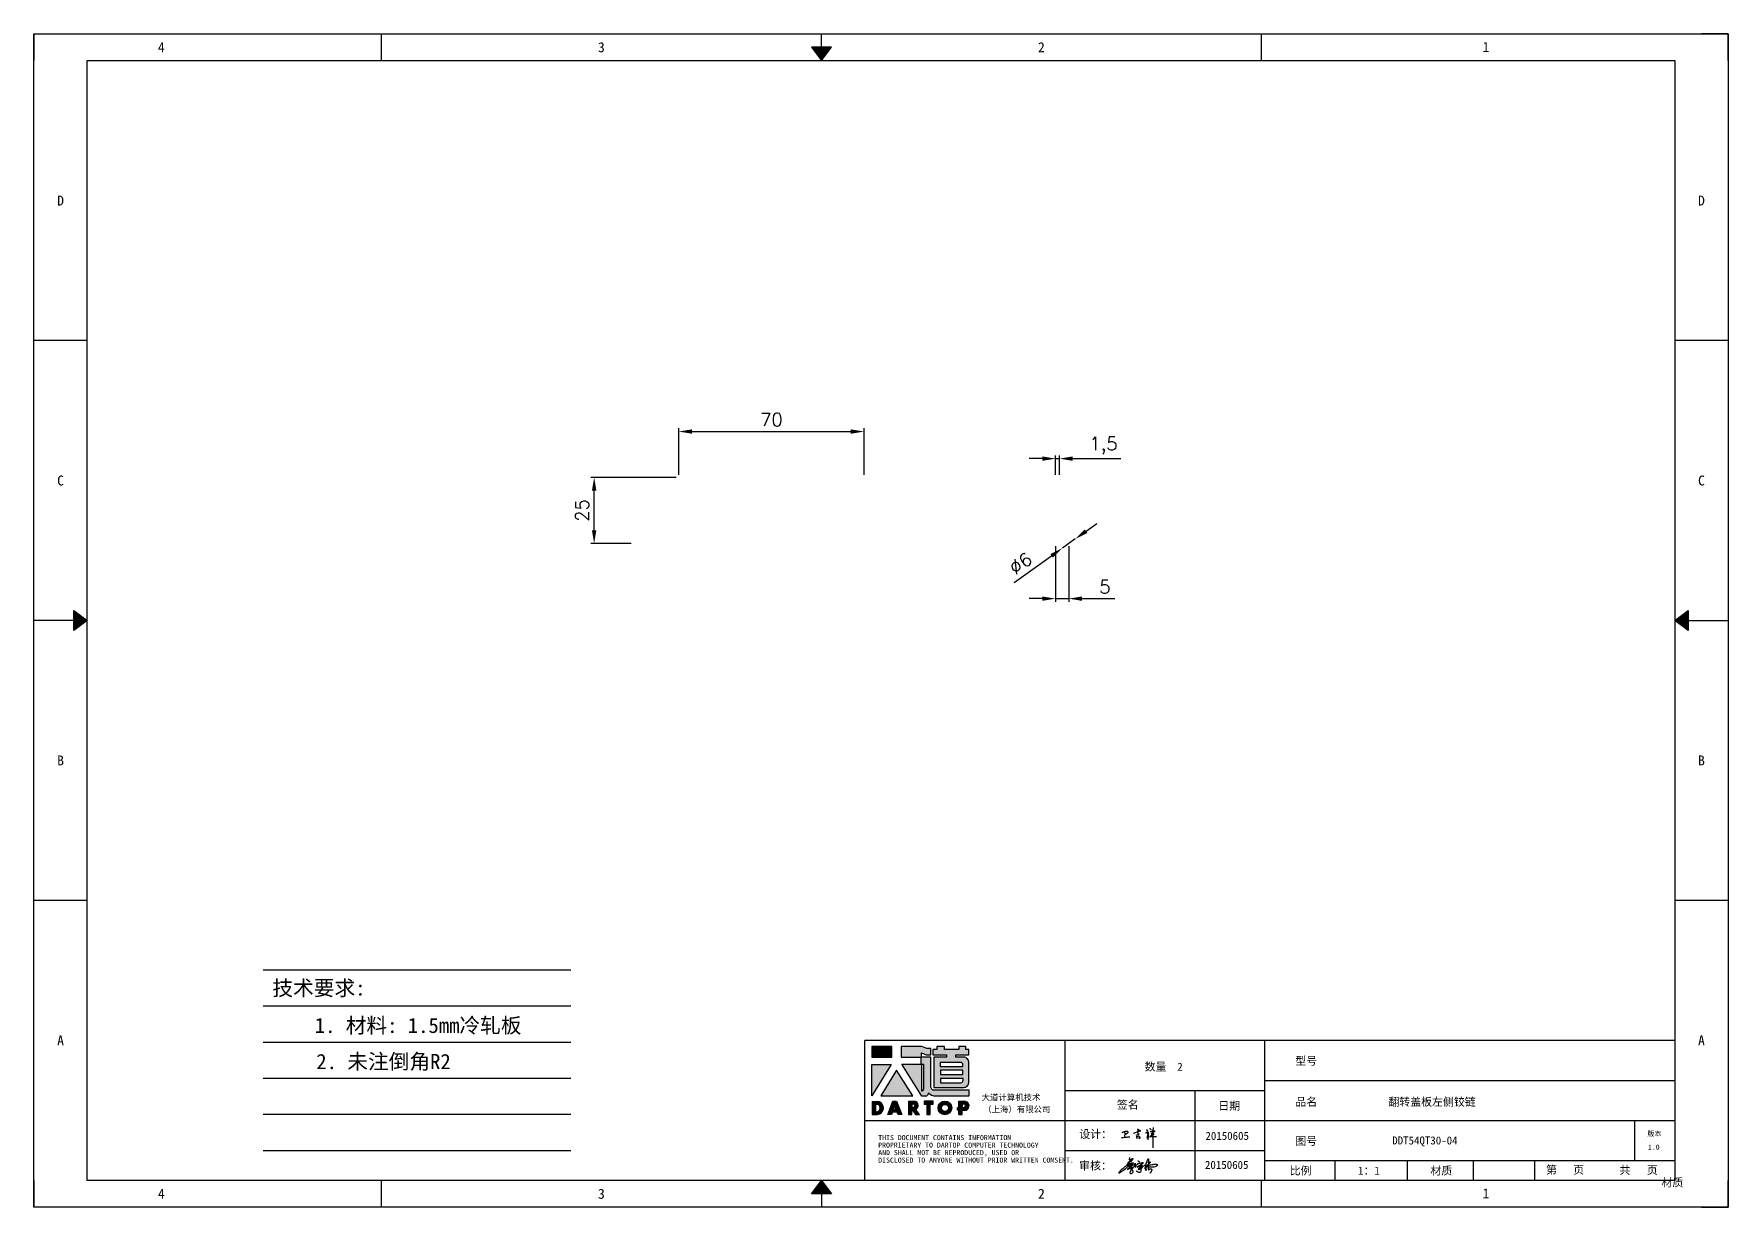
# Model space of a CAD drawing. Header units: millimetres. Extents: x 25928 to 50356, y -44172 to 20163.
# Drawn here: x 36509 to 37149, y -20400 to -19957 of the extents above; entities that cross this region are included whole.
import ezdxf
from ezdxf.enums import TextEntityAlignment as Align

# ---------------------------------------------------------------- set-up
doc = ezdxf.new("R2010")
doc.units = ezdxf.units.MM
doc.linetypes.add('DOT', pattern=[0.25, 0, -0.25])
doc.layers.add('4', color=7, linetype='Continuous')
doc.layers.add('print', color=30, linetype='Continuous')
doc.layers.add('dim', color=2, linetype='Continuous', lineweight=9)
doc.styles.add('Dartop', font='')
doc.styles.add('HZ', font='')
doc.styles.add('hzHT', font='simhei.ttf')
doc.styles.get("Standard").update_dxf_attribs({"font": 'txt', "bigfont": 'gbcbig.shx'})
doc.styles.get('Dartop').set_extended_font_data('FangSong_GB2312')
doc.styles.get('HZ').set_extended_font_data('SimSun')
doc.dimstyles.new('small', dxfattribs={"dimtxt": 5, "dimasz": 5, "dimexe": 1.25, "dimexo": 1, "dimgap": 2, "dimtad": 1, "dimtxsty": 'Standard', "dimcen": 2.5, "dimadec": 0, "dimazin": 0, "dimtfac": 1, "dimtmove": 0, "dimatfit": 3, "dimfxl": 0, "dimarcsym": 0})

# ---------------------------------------------------------------- blocks, each defined once
blk = doc.blocks.new('*D966')
at = {"layer": 'Defpoints', "color": 0}
for p in [(36902.24, -20147.37, 331.73), (36897.37, -20150.86, 331.73)]:
    blk.add_point(p, dxfattribs=at)
at = {"layer": 'dim', "color": 0, "lineweight": -2}
for p, q in [((36906.31, -20144.45), (36910.37, -20141.54)), ((36902.24, -20147.37), (36897.37, -20150.86)), ((36879.21, -20163.87), (36893.3, -20153.77))]:
    blk.add_line(p, q, dxfattribs=at)
at = {"layer": 'dim', "color": 0}
for points in [[(36905.82, -20143.78), (36906.79, -20145.13), (36902.24, -20147.37)], [(36892.82, -20153.1), (36893.79, -20154.45), (36897.37, -20150.86)]]:
    blk.add_solid(points, dxfattribs=at)
at = {"layer": 'dim', "color": 0, "insert": (36881.6, -20156.62), "char_height": 5, "attachment_point": 5, "rotation": 35.62303}
blk.add_mtext('∅6', dxfattribs=at)
blk = doc.blocks.new('*D967')
at = {"layer": 'Defpoints', "color": 0}
for p in [(36720.53, -20124.11), (36752.47, -20124.11, -10.8), (36735.47, -20149.11, -7.3)]:
    blk.add_point(p, dxfattribs=at)
at = {"layer": 'dim', "color": 0, "lineweight": -2}
for p, q in [((36751.47, -20124.11), (36719.28, -20124.11)), ((36720.53, -20144.11), (36720.53, -20129.11)), ((36734.47, -20149.11), (36719.28, -20149.11))]:
    blk.add_line(p, q, dxfattribs=at)
at = {"layer": 'dim', "color": 0}
for points in [[(36719.7, -20129.11), (36721.36, -20129.11), (36720.53, -20124.11)], [(36719.7, -20144.11), (36721.36, -20144.11), (36720.53, -20149.11)]]:
    blk.add_solid(points, dxfattribs=at)
at = {"layer": 'dim', "color": 0, "insert": (36716.03, -20136.61), "char_height": 5, "attachment_point": 5, "rotation": 90}
blk.add_mtext('25', dxfattribs=at)
blk = doc.blocks.new('*D968')
at = {"layer": 'Defpoints', "color": 0}
for p in [(36896.3, -20117.05), (36894.8, -20124.11, 248.73), (36896.3, -20124.11, 248.73)]:
    blk.add_point(p, dxfattribs=at)
at = {"layer": 'dim', "color": 0, "lineweight": -2}
for p, q in [((36889.8, -20117.05), (36884.8, -20117.05)), ((36894.8, -20123.11), (36894.8, -20115.8)), ((36894.8, -20117.05), (36896.3, -20117.05)), ((36896.3, -20123.11), (36896.3, -20115.8)), ((36901.3, -20117.05), (36919.47, -20117.05))]:
    blk.add_line(p, q, dxfattribs=at)
at = {"layer": 'dim', "color": 0}
for points in [[(36889.8, -20116.21), (36889.8, -20117.88), (36894.8, -20117.05)], [(36901.3, -20116.21), (36901.3, -20117.88), (36896.3, -20117.05)]]:
    blk.add_solid(points, dxfattribs=at)
at = {"layer": 'dim', "color": 0, "insert": (36912.89, -20112.13), "char_height": 5, "attachment_point": 5}
blk.add_mtext('1,5', dxfattribs=at)
blk = doc.blocks.new('*U862')
at = {"color": 254, "linetype": 'Continuous', "extrusion": (0, 0, -1)}
for points in [[(-17, 0.333), (-16.812, 0.25), (-17, 0.5)], [(-17, 0.333), (-17.188, 0.25), (-16.812, 0.25)], [(-17, 0.333), (-17, 0.5), (-17.188, 0.25)]]:
    blk.add_solid(points, dxfattribs=at)
blk = doc.blocks.new('*U861')
at = {"color": 254, "linetype": 'Continuous', "extrusion": (0, 0, -1)}
for points in [[(-33.167, 11), (-33, 11), (-33.25, 11.188)], [(-33.167, 11), (-33.25, 11.188), (-33.25, 10.812)], [(-33.167, 11), (-33.25, 10.812), (-33, 11)]]:
    blk.add_solid(points, dxfattribs=at)
blk = doc.blocks.new('*U863')
at = {"color": 254, "linetype": 'Continuous'}
for points in [[(17, 21.667), (17.188, 21.75), (16.812, 21.75)], [(17, 21.667), (16.812, 21.75), (17, 21.5)], [(17, 21.667), (17, 21.5), (17.188, 21.75)]]:
    blk.add_solid(points, dxfattribs=at)
blk = doc.blocks.new('*U860')
at = {"color": 254, "linetype": 'Continuous', "extrusion": (0, 0, -1)}
for points in [[(-0.833, 11), (-0.75, 10.812), (-0.75, 11.188)], [(-0.833, 11), (-0.75, 11.188), (-1, 11)], [(-0.833, 11), (-1, 11), (-0.75, 10.812)]]:
    blk.add_solid(points, dxfattribs=at)
blk = doc.blocks.new('dadao')
for p, q in [((48, 19.2), (44.9, 10.4)), ((44.9, 10.4), (51.2, 10.4)), ((51.2, 10.4), (48, 19.2))]:
    blk.add_line(p, q)
for points in [[(41.8, 121.6), (41.8, 143.7), (-0.4, 143.7), (-0.4, 121.6), (41.8, 121.6)], [(104.8, 122), (104.8, 130.3), (114.1, 126.3), (124.2, 126.3), (124.2, 139.6), (115.9, 139.6), (105.1, 143.9), (61.5, 143.9)], [(61.7, 144), (61.7, 121.3), (103.9, 121.3)], [(113.4, 38.7), (105.1, 38.7), (63, 106.5), (103.9, 106.5), (103.9, 120.9), (103.9, 121.3)], [(109.7, 53.6), (109.7, 106.2), (104.3, 106.2), (104.3, 50.4), (106.6, 50.4)], [(144.6, 94.4), (144.6, 84.8), (192, 84.8), (192, 94.1), (144.9, 94.1)], [(120.2, 45), (119.5, 45), (119.5, 44.6)], [(0, 28), (0, 0), (11.8, 0)], [(0.1, 28), (14, 28)], [(7.1, 21.8), (7.1, 6.1), (12, 6.1)], [(7.1, 21.8), (11.4, 21.8)], [(76.8, 28.2), (76.8, 0), (84.1, 0), (84.1, 11.1), (91.6, -0.1), (100.3, -0.1), (91.7, 11.1)], [(76.8, 28.2), (90.6, 28.2)], [(84, 22.7), (84, 15.3), (87.2, 15.3)], [(84, 22.7), (87.3, 22.7)], [(183.7, 0), (183.7, 9.6), (180.6, 9.6), (180.6, 14.9), (183.8, 14.9), (183.8, 28.1), (196.1, 28.1), (196.5, 28.1)], [(183.7, 0), (190.9, 0), (190.9, 9.6), (198.8, 9.6)], [(194.9, 22.3), (190.8, 22.3), (190.8, 15), (194.4, 15)]]:
    blk.add_lwpolyline(points)
blk.add_lwpolyline([(137.1, 144.2), (137.1, 137.9), (128.3, 137.9), (128.3, 126.5), (157.3, 126.5), (157.3, 121.5), (130.3, 121.5), (130.3, 57.5), (194.4, 57.5, 0.414214), (204.4, 67.5), (204.4, 111.3, 0.414214), (194.4, 121.3), (177.5, 121.3), (177.5, 126.3), (204.7, 126.3), (204.7, 137.7), (198.2, 137.7), (198.2, 143.9), (183.3, 143.9), (183.3, 138), (153, 138), (153, 144.2), (137.1, 144.2)], format="xyb", close=True)
for points in [[(104.8, 122), (123.4, 122), (123.4, 60, 0.414214), (131.4, 52), (204.8, 52), (204.8, 39.1), (131.7, 39.1)], [(144.3, 110.8), (144.3, 101.8), (192.3, 101.8), (192.3, 105.5, 0.414214), (187.3, 110.5), (144.3, 110.5)], [(144.6, 77), (144.6, 67.5), (187.6, 67.5, 0.414214), (192.6, 72.5), (192.6, 76.4), (144.6, 76.4)]]:
    blk.add_lwpolyline(points, format="xyb")
for points in [[(-0.3, 106.2), (40.4, 106.2), (-0.3, 39.7), (-0.3, 106.2)], [(51.7, 94.1), (18.4, 39.3), (86.2, 39.3)], [(43.8, 28.2), (51.8, 28.2), (62.6, -0.1), (55, -0.1), (53.2, 5), (42.9, 5), (41.1, 0), (33.6, 0)], [(110, 28.1), (110, 21.9), (116, 21.9), (116, -0.1), (123.2, -0.1), (123.2, 22), (129.2, 22), (129.2, 28.1), (110, 28.1)]]:
    blk.add_lwpolyline(points, close=True)
for radius in [14.5, 7.44]:
    blk.add_circle((154.2, 14.2), radius)
for centre, radius, start, end in [((99.2, 60.7), 12.6, 305.6399, 325.969), ((111.6, 46.7), 8.19, 282.9811, 347.6627), ((136, 61.7), 22.9, 226.7358, 259.3209), ((8.5, 13.9), 8.49, 294.2143, 69.7177), ((9.6, 14.2), 14.4, 278.6604, 72.3203), ((86.4, 19), 3.8, 282.527, 76.7196), ((88.6, 19.4), 8.95, 290.6073, 77.2124), ((193.7, 18.7), 3.8, 280.9891, 72.5513), ((195.7, 18.6), 9.51, 288.8959, 85.2442)]:
    blk.add_arc(centre, radius, start, end)
blk = doc.blocks.new('h')
for p, q in [((20768.1, -2360.9), (20773, -2359.1)), ((20769.5, -2366.9), (20769.8, -2370.6)), ((20769.8, -2370.6), (20770.9, -2378)), ((20770.9, -2378), (20771.5, -2370.6)), ((20772.4, -2369.3), (20774.9, -2367.8)), ((20773, -2359.1), (20784.1, -2355.2)), ((20773.3, -2331.8), (20775.3, -2338.7)), ((20789.1, -2340.9), (20773.5, -2331.9)), ((20775.3, -2338.7), (20775.6, -2351.2)), ((20775.6, -2351.2), (20775.5, -2357.3)), ((20782.2, -2369.2), (20780, -2377.1)), ((20780, -2377.1), (20788.3, -2371.3)), ((20780.1, -2366.4), (20780.8, -2366.4)), ((20781.9, -2367.4), (20782.2, -2369.2)), ((20845.7, -2343.5), (20848.4, -2353)), ((20848.9, -2370.3), (20847.9, -2424)), ((20848.4, -2353), (20848.9, -2370.3))]:
    blk.add_line(p, q)
for points in [[(20696.6, -2372.4, 0.002073), (20710.6, -2371.9, 0.016137), (20719.6, -2371.3, 0.008314), (20736.9, -2369.3)], [(20699.1, -2348.2, -0.029745), (20704.6, -2345.4, -0.046842), (20708.4, -2344.2, -0.00919), (20714.3, -2343, -0.018517), (20717.2, -2342.5, -0.037841), (20720.3, -2342.4, -0.039541), (20723.2, -2342.8, -0.149785), (20726, -2344.3, -0.204935), (20726.9, -2346.6, -0.074872), (20726.5, -2348.3, -0.061615), (20725.6, -2350.3, -0.034204), (20723.8, -2352.6, -0.045776), (20722.3, -2354.1, -0.054985), (20720.4, -2355.3, -0.036348), (20717.3, -2356.5, -0.067752), (20715.7, -2356.8, -0.043553), (20713.2, -2356.7)], [(20755, -2351.9, -0.024077), (20759.9, -2350.1, -0.013147), (20768.7, -2346.5, -0.00522), (20775.4, -2344.1, -0.018517), (20777.3, -2343.4, -0.008274), (20786.3, -2341, -0.039541), (20788.3, -2340.8, -0.079216), (20789.4, -2341, -0.204935)], [(20813.5, -2350.1, 0.007348), (20815.9, -2348.7, 0.008421), (20818, -2347.3, 0.009459), (20819.7, -2346.2, -0.016325), (20820.7, -2345.5, -0.173771), (20821.8, -2345.3, -0.085159), (20823.9, -2346, -0.125883), (20826, -2347.9, -0.160659), (20826.6, -2350.1, -0.010447), (20826.5, -2352.3, -0.008247), (20826.2, -2355.1, -0.002698), (20825.3, -2374, 0.001562), (20823.9, -2383.7, 0.016137)], [(20816.8, -2335, -0.053561), (20819.6, -2336.1, -0.075272), (20821.3, -2337.3, -0.005295), (20822.5, -2338.5, -0.009337), (20823.1, -2339.1, -0.026146), (20823.7, -2339.8, -0.016644), (20824.5, -2340.9)], [(20832.1, -2329.2, -0.053561), (20834.9, -2330.3, -0.075272), (20836.7, -2331.5, -0.005295), (20837.8, -2332.6, -0.009337), (20838.5, -2333.3, -0.026146), (20839, -2334, -0.016644), (20839.8, -2335.1)], [(20836, -2343.7, -0.02797), (20842.1, -2342.6, -0.048868), (20845.6, -2342.2, -0.00919), (20851.1, -2341.4, -0.018517), (20853.9, -2341.1, -0.037841), (20856.7, -2341.2, -0.039541), (20859.4, -2341.6, -0.018282), (20840.6, -2354.7, -0.000937)], [(20847.6, -2340.2, 0.021784), (20849.6, -2335.9, 0.028296), (20850.8, -2332.4, 0.008136), (20851.9, -2328.2, 0.028913), (20852.2, -2327, 0.08193), (20852.1, -2325.9, 0.075058), (20851.7, -2324.7, 0.275043)]]:
    blk.add_lwpolyline(points, format="xyb")
for points in [[(20711.3, -2343.5), (20711.3, -2343.5), (20711.5, -2355.8), (20710.7, -2368), (20710.6, -2371.9)], [(20821.5, -2350.6), (20822.4, -2359.2), (20822.2, -2364.9), (20821.7, -2369), (20821.3, -2376.3), (20823.6, -2368.5), (20827.2, -2366.3), (20829.5, -2366.3)], [(20840.6, -2354.7), (20850, -2354.7), (20855, -2354.3), (20845.9, -2361.1), (20840.5, -2364), (20833, -2367.5), (20863.2, -2367.4), (20865.9, -2367.3)]]:
    blk.add_lwpolyline(points)
for centre, radius, start, end in [((20773.7, -2371.2), 2.3, 121.9907, 163.60158), ((20787.5, -2406), 40.3, 100.61827, 108.24823), ((20780.8, -2367.6), 1.15, 9.4675, 90)]:
    blk.add_arc(centre, radius, start, end)
blk = doc.blocks.new('CAIYUQIANG')
for p, q in [((27648.2, -25062.5), (27649.9, -25061)), ((27649.9, -25061), (27651.9, -25059.4)), ((27651.9, -25059.4), (27654.7, -25057.2)), ((27654.7, -25057.2), (27656.5, -25055.9)), ((27656.5, -25055.9), (27658.3, -25054.6)), ((27659.8, -25060.4), (27656.6, -25063.3)), ((27658.3, -25054.6), (27659.6, -25053.7)), ((27659.6, -25053.7), (27662.2, -25052.1)), ((27660.6, -25059.8), (27659.8, -25060.4)), ((27663.6, -25056.9), (27660.6, -25059.8)), ((27662.2, -25052.1), (27664.9, -25050.5)), ((27662.9, -25048.8), (27669.7, -25045.8)), ((27663.2, -25048.6), (27662.9, -25048.8)), ((27663.6, -25048.1), (27663.2, -25048.6)), ((27665.3, -25046.6), (27663.6, -25048.1)), ((27666.3, -25053.5), (27663.6, -25056.9)), ((27664.9, -25050.5), (27668.5, -25048.7)), ((27667.5, -25060.4), (27664.9, -25062)), ((27667.4, -25044.9), (27665.3, -25046.6)), ((27675.7, -25037.4), (27665.9, -25043)), ((27665.9, -25043), (27677.3, -25038.1)), ((27668.2, -25051.4), (27666.3, -25053.5)), ((27670.6, -25042.2), (27667.4, -25044.9)), ((27670.3, -25058.4), (27667.5, -25060.4)), ((27667.7, -25061.6), (27670.5, -25060.2)), ((27670.9, -25048.6), (27668.2, -25051.4)), ((27668.5, -25048.7), (27673.6, -25046.3)), ((27668.6, -25056), (27674.9, -25053.6)), ((27672.1, -25054.2), (27668.6, -25056)), ((27670.4, -25028.6), (27669.5, -25034.5)), ((27669.5, -25034.5), (27670.5, -25036.5)), ((27669.7, -25045.8), (27671.3, -25045.2)), ((27672, -25057.1), (27670.3, -25058.4)), ((27670.5, -25036.5), (27674.7, -25033.4)), ((27670.5, -25060.2), (27673.3, -25059)), ((27677.3, -25038.1), (27670.6, -25042.2)), ((27671.5, -25047.3), (27670.9, -25048.6)), ((27671.2, -25051), (27679.4, -25049.8)), ((27674.1, -25050.1), (27671.2, -25051)), ((27671.3, -25045.2), (27672.1, -25045.7)), ((27672.1, -25046.2), (27671.5, -25047.3)), ((27672.5, -25060.1), (27671.9, -25060.4)), ((27671.9, -25060.4), (27674.3, -25061.5)), ((27673.8, -25055.8), (27672, -25057.1)), ((27672.1, -25045.7), (27672.1, -25046.2)), ((27675.9, -25052.3), (27672.1, -25054.2)), ((27673.8, -25059.6), (27672.5, -25060.1)), ((27673.3, -25059), (27675.5, -25058)), ((27673.6, -25046.3), (27677.4, -25044.5)), ((27676.2, -25054), (27673.8, -25055.8)), ((27675.2, -25059.1), (27673.8, -25059.6)), ((27676.5, -25048.8), (27674.1, -25050.1)), ((27674.7, -25033.4), (27678, -25031.9)), ((27674.9, -25053.6), (27676.8, -25053.2)), ((27677.8, -25058), (27675.2, -25059.1)), ((27675.5, -25058), (27677.9, -25056.9)), ((27679.9, -25033), (27675.7, -25037.4)), ((27678.6, -25051.7), (27675.9, -25052.3)), ((27677.2, -25053.4), (27676.2, -25054)), ((27679.1, -25047.4), (27676.5, -25048.8)), ((27676.8, -25053.2), (27677.2, -25053.4)), ((27677.4, -25044.5), (27680, -25043.8)), ((27677.5, -25061.9), (27679.6, -25059.6)), ((27679, -25057.7), (27677.8, -25058)), ((27677.9, -25056.9), (27680, -25056.9)), ((27678, -25031.9), (27679.7, -25031.6)), ((27683.3, -25050.5), (27678.6, -25051.7)), ((27680, -25057.5), (27679, -25057.7)), ((27680.6, -25045.9), (27679.1, -25047.4)), ((27679.4, -25049.8), (27681.5, -25049.6)), ((27679.6, -25059.6), (27680.6, -25058.4)), ((27679.7, -25031.6), (27680.1, -25032.2)), ((27680.1, -25032.2), (27679.9, -25033)), ((27680, -25043.8), (27681.2, -25043.8)), ((27680, -25056.9), (27680.5, -25057.1)), ((27680.5, -25057.1), (27680, -25057.5)), ((27681.2, -25044.7), (27680.6, -25045.9)), ((27680.6, -25058.4), (27681.3, -25057.6)), ((27681.2, -25043.8), (27681.2, -25044.7)), ((27681.3, -25057.6), (27682.9, -25055.7)), ((27681.5, -25049.6), (27682.7, -25049.7)), ((27682.7, -25049.7), (27683.3, -25050.5)), ((27682.9, -25055.7), (27683.9, -25054.7)), ((27683.9, -25054.7), (27684.6, -25054)), ((27684.6, -25054), (27685.6, -25053.1)), ((27685.6, -25053.1), (27686, -25048.7)), ((27686, -25048.7), (27686.1, -25046.8)), ((27686.1, -25046.8), (27686.2, -25045.4)), ((27686.2, -25045.4), (27686.3, -25045)), ((27686.3, -25045), (27686.6, -25045)), ((27686.6, -25045), (27686.7, -25045.1)), ((27686.7, -25045.1), (27686.9, -25049.2)), ((27686.9, -25049.2), (27686.9, -25051.7)), ((27686.9, -25051.7), (27686.9, -25054.8)), ((27686.9, -25054.8), (27686.9, -25055.8)), ((27686.9, -25055.8), (27687, -25056.5)), ((27687, -25056.5), (27687.2, -25056.9)), ((27687.2, -25056.9), (27687.5, -25056.9)), ((27687.5, -25056.9), (27687.8, -25056.5)), ((27687.8, -25056.5), (27688, -25055.9)), ((27688, -25055.9), (27688.6, -25054.6)), ((27688.6, -25054.6), (27689.1, -25053.3)), ((27689.1, -25053.3), (27689.5, -25052.1)), ((27689.5, -25052.1), (27690.2, -25050.1)), ((27690.2, -25050.1), (27690.5, -25049.4)), ((27690.5, -25049.4), (27691.2, -25048.7)), ((27691.2, -25048.7), (27693.8, -25046.9)), ((27692.5, -25055.7), (27691.9, -25055.8)), ((27691.9, -25055.8), (27691.9, -25056.2)), ((27691.9, -25056.2), (27693.4, -25056.2)), ((27693.9, -25055.2), (27692.5, -25055.7)), ((27693.4, -25056.2), (27695.2, -25055.9)), ((27693.8, -25046.9), (27694.7, -25046.4)), ((27697.3, -25053.7), (27693.9, -25055.2)), ((27694.7, -25046.4), (27695.8, -25045.9)), ((27695.2, -25055.9), (27696.4, -25055.5)), ((27696.5, -25061.2), (27695.5, -25062.1)), ((27695.8, -25045.9), (27698.2, -25045)), ((27696.4, -25055.5), (27698.6, -25054.5)), ((27698, -25059.9), (27696.5, -25061.2)), ((27700.1, -25052.2), (27697.3, -25053.7)), ((27700.7, -25057.4), (27698, -25059.9)), ((27698.2, -25045), (27699.9, -25044.7)), ((27698.6, -25054.5), (27700.1, -25053.8)), ((27698.7, -25062.4), (27701.9, -25060.7)), ((27699.9, -25044.7), (27702.8, -25044)), ((27703.1, -25050.1), (27700.1, -25052.2)), ((27700.1, -25053.8), (27701.4, -25053.2)), ((27703.2, -25055.4), (27700.7, -25057.4)), ((27701.4, -25053.2), (27703, -25052.5)), ((27701.9, -25060.7), (27705, -25058.6)), ((27702.8, -25044), (27704.8, -25043.7)), ((27703, -25052.5), (27704.6, -25051.8)), ((27703.4, -25059.2), (27703, -25063.9)), ((27705.3, -25048.2), (27703.1, -25050.1)), ((27705.1, -25053.8), (27703.2, -25055.4)), ((27703.5, -25058.1), (27703.4, -25059.2)), ((27703.9, -25057), (27703.5, -25058.1)), ((27704.3, -25056.3), (27703.9, -25057)), ((27704.9, -25055.3), (27704.3, -25056.3)), ((27704.6, -25051.8), (27705.9, -25051.1)), ((27704.8, -25043.7), (27707, -25043.4)), ((27705.1, -25055), (27704.9, -25055.3)), ((27705, -25058.6), (27706.4, -25057.7)), ((27706, -25052.8), (27705.1, -25053.8)), ((27706.3, -25055), (27705.1, -25055)), ((27708, -25045.9), (27705.3, -25048.2)), ((27705.9, -25051.1), (27706.4, -25051.1)), ((27706.6, -25051.6), (27706, -25052.8)), ((27706.8, -25055.3), (27706.3, -25055)), ((27706.4, -25051.1), (27706.6, -25051.6)), ((27706.4, -25057.7), (27707.4, -25057)), ((27707.5, -25055.8), (27706.8, -25055.3)), ((27707, -25043.4), (27708, -25043.4)), ((27707.4, -25057), (27707.8, -25056.8)), ((27707.8, -25056.8), (27707.5, -25055.8)), ((27708, -25043.4), (27709, -25043.5)), ((27710.1, -25044), (27708, -25045.9)), ((27709, -25043.5), (27709.7, -25043.8)), ((27709.7, -25043.8), (27710.1, -25044)), ((27710, -25054.2), (27711.2, -25052.7)), ((27711.2, -25052.7), (27712.6, -25051.4)), ((27712.6, -25051.4), (27713.4, -25050.9)), ((27713.4, -25050.9), (27714.2, -25050.8)), ((27713.7, -25060.6), (27714.5, -25059.1)), ((27714, -25059.3), (27713.7, -25060.1)), ((27713.7, -25060.1), (27713.7, -25060.6)), ((27714.3, -25058.6), (27714, -25059.3)), ((27714.2, -25050.8), (27715, -25050.8)), ((27715, -25056.9), (27714.3, -25058.6)), ((27714.5, -25059.1), (27715.1, -25058.3)), ((27715, -25050.8), (27715.4, -25050.8)), ((27715.5, -25055.4), (27715, -25056.9)), ((27715.1, -25058.3), (27715.6, -25057.9)), ((27715.4, -25050.8), (27715.6, -25051)), ((27715.9, -25053.9), (27715.5, -25055.4)), ((27715.6, -25051), (27715.8, -25051.2)), ((27715.6, -25057.9), (27716.2, -25057.8)), ((27715.8, -25051.2), (27715.9, -25051.2)), ((27715.9, -25051.2), (27716, -25051.4)), ((27716, -25053.3), (27715.9, -25053.9)), ((27716, -25051.4), (27716, -25051.4)), ((27716, -25051.4), (27716, -25051.5)), ((27716, -25051.5), (27716.1, -25051.6)), ((27716.1, -25052.4), (27716, -25053.3)), ((27716.1, -25051.6), (27716.1, -25051.8)), ((27716.1, -25051.8), (27716.1, -25052.4)), ((27716.2, -25057.8), (27716.9, -25057.9)), ((27716.8, -25062.6), (27717, -25060.1)), ((27716.9, -25057.9), (27717.2, -25058.1)), ((27717, -25060.1), (27717.1, -25058.6)), ((27717.1, -25058.6), (27717.2, -25057.5)), ((27717.2, -25057.5), (27717.7, -25052.4)), ((27717.2, -25058.1), (27717.6, -25058.7)), ((27717.6, -25058.7), (27717.6, -25060.8)), ((27717.6, -25060.8), (27717.6, -25062.5)), ((27717.7, -25050), (27718.5, -25046)), ((27717.7, -25052.4), (27717.7, -25050)), ((27718.5, -25046), (27720.2, -25040.9)), ((27719, -25056.7), (27720.6, -25055.2)), ((27719, -25056.7), (27720.6, -25055.4)), ((27720.6, -25055.4), (27719, -25056.7)), ((27719.4, -25056.1), (27719, -25056.7)), ((27720.3, -25054.8), (27719.4, -25056.1)), ((27720.2, -25040.9), (27720.7, -25039.5)), ((27721, -25053.7), (27720.3, -25054.8)), ((27720.6, -25055.2), (27721.9, -25054.1)), ((27720.7, -25039.5), (27721.2, -25038)), ((27722.6, -25051.2), (27721, -25053.7)), ((27721.2, -25038), (27721.6, -25036.6)), ((27721.6, -25036.6), (27722.4, -25034.9)), ((27721.8, -25052.4), (27722.1, -25051.2)), ((27721.9, -25054.1), (27721.8, -25052.4)), ((27721.9, -25054.1), (27723.5, -25052.8)), ((27722.2, -25054.5), (27721.9, -25054.1)), ((27722.1, -25051.2), (27722.6, -25049.3)), ((27723.2, -25055.7), (27722.2, -25054.5)), ((27722.4, -25034.9), (27723.3, -25033.3)), ((27722.6, -25049.3), (27723.4, -25048.2)), ((27723.9, -25049.1), (27722.6, -25051.2)), ((27725.1, -25056.1), (27723.2, -25055.7)), ((27723.3, -25033.3), (27723.8, -25032.7)), ((27723.4, -25048.2), (27724, -25048.2)), ((27723.5, -25052.8), (27725.7, -25051.8)), ((27723.8, -25032.7), (27724.4, -25032.7)), ((27724.9, -25047.9), (27723.9, -25049.1)), ((27724.2, -25041.9), (27724, -25042.9)), ((27724, -25042.9), (27724, -25043.8)), ((27724, -25043.8), (27724.5, -25044.5)), ((27724, -25048.2), (27725, -25049.3)), ((27724.3, -25057.3), (27724.1, -25059.8)), ((27724.1, -25059.8), (27724.2, -25062.5)), ((27724.7, -25038.7), (27724.2, -25041.9)), ((27724.8, -25054.3), (27724.3, -25057.3)), ((27724.3, -25057.3), (27724.3, -25057.3)), ((27724.4, -25032.7), (27724.8, -25033.4)), ((27724.5, -25044.5), (27724.9, -25044.1)), ((27726, -25051.7), (27724.6, -25052.3)), ((27724.6, -25052.3), (27724.8, -25054.3)), ((27724.9, -25037.3), (27724.7, -25038.7)), ((27724.8, -25033.4), (27725.1, -25034.5)), ((27725.1, -25035.4), (27724.9, -25037.3)), ((27724.9, -25044.1), (27726.2, -25043.2)), ((27726.1, -25047), (27724.9, -25047.9)), ((27725, -25049.3), (27726, -25051.7)), ((27725.1, -25034.5), (27725.1, -25035.4)), ((27728.6, -25056.9), (27725.1, -25056.1)), ((27725.7, -25051.8), (27728.1, -25050.8)), ((27727.7, -25045.8), (27726.1, -25047)), ((27726.2, -25043.2), (27727.3, -25042.5)), ((27727.3, -25042.5), (27728.7, -25041.6)), ((27728.8, -25044.9), (27727.7, -25045.8)), ((27728.1, -25050.8), (27730.4, -25049.9)), ((27731.5, -25056.9), (27728.6, -25056.9)), ((27728.7, -25041.6), (27729.4, -25041.6)), ((27729.8, -25043.2), (27728.8, -25044.9)), ((27729.4, -25041.6), (27729.8, -25042.2)), ((27729.8, -25042.2), (27729.8, -25043.2)), ((27730.4, -25049.9), (27734.3, -25049)), ((27734.6, -25056.9), (27731.5, -25056.9)), ((27734.3, -25049), (27736.4, -25048.5)), ((27736.4, -25056.9), (27734.6, -25056.9)), ((27736.4, -25048.5), (27738, -25048.5)), ((27737.5, -25056.9), (27736.4, -25056.9)), ((27739.9, -25056.2), (27737.5, -25056.9)), ((27738, -25048.5), (27741.4, -25048.2)), ((27742.8, -25055.5), (27739.9, -25056.2)), ((27741.4, -25048.2), (27743.3, -25048.1)), ((27745.3, -25054.8), (27742.8, -25055.5)), ((27743.3, -25048.1), (27745.9, -25048.1)), ((27747, -25053.9), (27745.3, -25054.8)), ((27745.9, -25048.1), (27747.9, -25048.3)), ((27749, -25052.8), (27747, -25053.9)), ((27747.9, -25048.3), (27749.6, -25048.7)), ((27749.8, -25051.7), (27749, -25052.8)), ((27749.6, -25048.7), (27750.5, -25049.8)), ((27750.6, -25050.8), (27749.8, -25051.7)), ((27750.5, -25049.8), (27750.6, -25050.8)), ((27639.2, -25074.1), (27639.8, -25072.4)), ((27640.1, -25074.1), (27639.2, -25074.1)), ((27639.8, -25072.4), (27641, -25070.5)), ((27641.8, -25073.4), (27640.1, -25074.1)), ((27641, -25070.5), (27642.4, -25068.7)), ((27643.4, -25072.1), (27641.8, -25073.4)), ((27642.4, -25068.7), (27644.1, -25066.6)), ((27645.7, -25070.6), (27643.4, -25072.1)), ((27644.1, -25066.6), (27646.1, -25064.4)), ((27649.4, -25068), (27645.7, -25070.6)), ((27646.1, -25064.4), (27648.2, -25062.5)), ((27653.3, -25065.6), (27649.4, -25068)), ((27656.6, -25063.3), (27653.3, -25065.6)), ((27664.9, -25062.9), (27667.7, -25061.6)), ((27664.9, -25062), (27664.9, -25062.9)), ((27672.7, -25072.4), (27673.6, -25068.9)), ((27672.7, -25073.7), (27672.7, -25072.4)), ((27672.9, -25074.4), (27672.7, -25073.7)), ((27673.5, -25075.1), (27672.9, -25074.4)), ((27674.1, -25075.4), (27673.5, -25075.1)), ((27673.6, -25068.9), (27674.3, -25066.8)), ((27675, -25075.4), (27674.1, -25075.4)), ((27674.3, -25061.5), (27677.2, -25063.7)), ((27674.3, -25066.8), (27675.3, -25065)), ((27676.4, -25074.9), (27675, -25075.4)), ((27675.3, -25065), (27676.4, -25063.4)), ((27676.4, -25063.4), (27677.5, -25061.9)), ((27677.2, -25074.4), (27676.4, -25074.9)), ((27677.2, -25063.7), (27678.8, -25065.4)), ((27678.3, -25073.5), (27677.2, -25074.4)), ((27679.1, -25072.5), (27678.3, -25073.5)), ((27678.8, -25065.4), (27679.4, -25066.6)), ((27679.8, -25071), (27679.1, -25072.5)), ((27679.4, -25066.6), (27679.9, -25067.9)), ((27680, -25070), (27679.8, -25071)), ((27679.9, -25067.9), (27680, -25069)), ((27680, -25069), (27680, -25070)), ((27691, -25067.9), (27690.7, -25067.5)), ((27691.8, -25068.5), (27691, -25067.9)), ((27692.9, -25069.4), (27691.8, -25068.5)), ((27694, -25070.3), (27692.9, -25069.4)), ((27695.5, -25070.9), (27694, -25070.3)), ((27695.5, -25062.1), (27695, -25062.5)), ((27695, -25062.5), (27695, -25062.8)), ((27695, -25062.8), (27695.4, -25063)), ((27695.4, -25063), (27696.6, -25063)), ((27697.1, -25071.4), (27695.5, -25070.9)), ((27696.6, -25063), (27698.7, -25062.4)), ((27699, -25071.4), (27697.1, -25071.4)), ((27700.5, -25071.4), (27699, -25071.4)), ((27701.7, -25070.7), (27700.5, -25071.4)), ((27702.4, -25068.8), (27701.7, -25070.7)), ((27702.9, -25065), (27702.4, -25068.8)), ((27703, -25063.9), (27702.9, -25065)), ((27716.6, -25063.7), (27716.8, -25062.6)), ((27716.6, -25064.9), (27716.6, -25063.7)), ((27717, -25065.4), (27716.6, -25064.9)), ((27718.3, -25066.4), (27717, -25065.4)), ((27717.6, -25062.5), (27717.7, -25064.3)), ((27717.7, -25064.3), (27717.7, -25065.5)), ((27717.7, -25065.5), (27718.3, -25066.4)), ((27724.2, -25062.5), (27724.5, -25063.9)), ((27724.5, -25063.9), (27726.1, -25063.8)), ((27726.1, -25063.8), (27727.2, -25062.4)), ((27727.2, -25062.4), (27728.7, -25061.7)), ((27728.7, -25061.7), (27730.6, -25061.7)), ((27729.9, -25073.7), (27728.8, -25073.7)), ((27730.7, -25072), (27729.9, -25073.7)), ((27730.6, -25061.7), (27732.5, -25061.7)), ((27732.4, -25068.5), (27730.7, -25072)), ((27733.1, -25067), (27732.4, -25068.5)), ((27732.5, -25061.7), (27734, -25062.9)), ((27734, -25064.2), (27733.1, -25067)), ((27734, -25062.9), (27734, -25064.2))]:
    blk.add_line(p, q)
blk.add_lwpolyline([(27694.2, -25038.4, -0.053561), (27695.8, -25039, -0.075272), (27696.8, -25039.7, -0.005295), (27697.5, -25040.4, -0.009337), (27697.9, -25040.8, -0.026146), (27698.2, -25041.2, -0.016644), (27698.7, -25041.9)], format="xyb")
blk = doc.blocks.new('*D974')
at = {"layer": 'Defpoints', "color": 0}
for p in [(36822.47, -20106.81), (36752.47, -20124.11), (36822.47, -20124.11)]:
    blk.add_point(p, dxfattribs=at)
at = {"layer": 'dim', "color": 0, "lineweight": -2}
for p, q in [((36752.47, -20123.11), (36752.47, -20105.56)), ((36757.47, -20106.81), (36817.47, -20106.81)), ((36822.47, -20123.11), (36822.47, -20105.56))]:
    blk.add_line(p, q, dxfattribs=at)
at = {"layer": 'dim', "color": 0}
for points in [[(36757.47, -20105.98), (36757.47, -20107.64), (36752.47, -20106.81)], [(36817.47, -20105.98), (36817.47, -20107.64), (36822.47, -20106.81)]]:
    blk.add_solid(points, dxfattribs=at)
at = {"layer": 'dim', "color": 0, "insert": (36787.47, -20102.31), "char_height": 5, "attachment_point": 5}
blk.add_mtext('70', dxfattribs=at)
blk = doc.blocks.new('*D975')
at = {"layer": 'Defpoints', "color": 0}
for p in [(36894.8, -20149.11), (36899.8, -20149.11, 4), (36899.8, -20169.93)]:
    blk.add_point(p, dxfattribs=at)
at = {"layer": 'dim', "color": 0, "lineweight": -2}
for p, q in [((36894.8, -20150.11), (36894.8, -20171.18)), ((36899.8, -20150.11), (36899.8, -20171.18)), ((36889.8, -20169.93), (36884.8, -20169.93)), ((36894.8, -20169.93), (36899.8, -20169.93)), ((36904.8, -20169.93), (36917.14, -20169.93))]:
    blk.add_line(p, q, dxfattribs=at)
at = {"layer": 'dim', "color": 0}
for points in [[(36889.8, -20169.09), (36889.8, -20170.76), (36894.8, -20169.93)], [(36904.8, -20169.09), (36904.8, -20170.76), (36899.8, -20169.93)]]:
    blk.add_solid(points, dxfattribs=at)
at = {"layer": 'dim', "color": 0, "insert": (36913.47, -20165.43), "char_height": 5, "attachment_point": 5}
blk.add_mtext('5', dxfattribs=at)

msp = doc.modelspace()

# ---------------------------------------------------------------- hatches: boundary and pattern name
for points in [[(36832.956, -20339.159), (36825.423, -20339.159), (36825.423, -20343.095), (36832.956, -20343.095)], [(36832.714, -20345.849), (36825.443, -20345.849), (36825.443, -20357.721)], [(36834.729, -20348.004), (36828.786, -20357.8), (36840.889, -20357.8)], [(36848.574, -20359.804), (36845.134, -20359.804), (36845.134, -20360.895), (36846.207, -20360.895), (36846.207, -20364.828), (36847.492, -20364.828), (36847.492, -20360.893), (36848.574, -20360.893)]]:
    msp.add_hatch(color=0).paths.add_polyline_path(points)
h = msp.add_hatch(color=0)
h.paths.add_polyline_path([(36844.215, -20341.551), (36845.878, -20342.27), (36847.675, -20342.27), (36847.675, -20339.89), (36846.192, -20339.89), (36844.26, -20339.127), (36836.516, -20339.127), (36836.516, -20343.151), (36844.051, -20343.151), (36844.051, -20343.232), (36844.051, -20345.804), (36836.744, -20345.804), (36844.259, -20357.898), (36845.747, -20357.898, 0.2793748), (36846.834, -20356.842), (36846.834, -20356.786), (36846.965, -20356.786, 0.1431454), (36849.014, -20357.829), (36862.072, -20357.829), (36862.072, -20355.535), (36848.958, -20355.535, -0.4142136), (36847.53, -20354.107), (36847.53, -20343.024), (36844.215, -20343.024)])
h.paths.add_polyline_path([(36844.127, -20345.856), (36845.084, -20345.856), (36845.084, -20355.242, -0.0889357), (36844.529, -20355.813), (36844.123, -20355.813)], flags=16)
h = msp.add_hatch(color=0)
h.paths.add_polyline_path([(36862.05, -20340.223), (36860.888, -20340.223), (36860.888, -20339.118), (36858.232, -20339.118), (36858.232, -20340.168), (36852.81, -20340.168), (36852.81, -20339.063), (36849.971, -20339.063), (36849.971, -20340.189), (36848.402, -20340.189), (36848.402, -20342.226), (36853.58, -20342.226), (36853.58, -20343.127), (36848.755, -20343.127), (36848.755, -20354.537), (36860.209, -20354.537, 0.4142136), (36861.994, -20352.752), (36861.994, -20344.938, 0.4142136), (36860.209, -20343.153), (36857.181, -20343.153), (36857.181, -20342.268), (36862.05, -20342.268)])
h.paths.add_polyline_path([(36858.944, -20345.087, -0.4142136), (36859.837, -20345.98), (36859.837, -20346.634), (36851.261, -20346.634), (36851.261, -20345.087)], flags=16)
h.paths.add_polyline_path([(36859.781, -20348.016), (36859.781, -20349.674), (36851.316, -20349.674), (36851.316, -20348.016)], flags=16)
h.paths.add_polyline_path([(36859.892, -20351.166), (36859.892, -20351.876, -0.4142136), (36858.999, -20352.769), (36851.316, -20352.769), (36851.316, -20351.166)], flags=16)
h = msp.add_hatch(color=0)
h.paths.add_polyline_path([(36827.991, -20359.822), (36825.496, -20359.822), (36825.496, -20364.813), (36827.597, -20364.813, 0.7930159)])
h.paths.add_polyline_path([(36827.634, -20363.72), (36826.762, -20363.72), (36826.762, -20360.915), (36827.538, -20360.915, -0.6713609)], flags=16)
h = msp.add_hatch(color=0)
h.paths.add_polyline_path([(36834.748, -20359.781), (36833.325, -20359.781), (36831.494, -20364.818), (36832.842, -20364.818), (36833.16, -20363.925), (36834.987, -20363.925), (36835.311, -20364.829), (36836.67, -20364.829)])
h.paths.add_polyline_path([(36834.637, -20362.963), (36833.506, -20362.963), (36834.061, -20361.38)], flags=16)
h = msp.add_hatch(color=0)
h.paths.add_polyline_path([(36841.668, -20359.785), (36839.214, -20359.785), (36839.214, -20364.821), (36840.511, -20364.821), (36840.511, -20362.824), (36841.843, -20364.839), (36843.41, -20364.839), (36841.876, -20362.837, 0.7440549)])
h.paths.add_polyline_path([(36840.499, -20362.079), (36840.499, -20360.756), (36841.078, -20360.756, -0.796809), (36841.07, -20362.079)], flags=16)
h = msp.add_hatch(color=0)
h.paths.add_polyline_path([(36850.443, -20362.285, 1), (36855.615, -20362.285, 1)])
h.paths.add_polyline_path([(36854.358, -20362.285, -1), (36851.701, -20362.285, -1)], flags=16)
h = msp.add_hatch(color=0)
h.paths.add_polyline_path([(36860.575, -20359.797), (36860.501, -20359.797), (36858.314, -20359.797), (36858.314, -20362.147), (36857.734, -20362.147), (36857.734, -20363.101), (36858.305, -20363.101), (36858.305, -20364.812), (36859.581, -20364.812), (36859.581, -20363.094), (36860.984, -20363.094, 0.8123038)])
h.paths.add_polyline_path([(36859.562, -20362.14), (36859.562, -20360.826), (36860.289, -20360.826, -0.7782134), (36860.215, -20362.14)], flags=16)

# ---------------------------------------------------------------- linework, layer by layer
at = {"color": 0, "linetype": 'DOT'}
for p, q in [((36508.932, -19956.602), (37138.725, -19956.602)), ((36508.932, -20389.698), (36508.932, -19966.674)), ((37148.797, -19966.674), (37148.797, -20389.698)), ((37138.725, -20399.77), (36508.932, -20399.77))]:
    msp.add_line(p, q, dxfattribs=at)
at = {"color": 0}
for p, q in [((36508.932, -19956.602), (36508.932, -19966.674)), ((36640.161, -19966.674), (36640.161, -19956.602)), ((36806.349, -19961.638), (36806.349, -19956.602)), ((36972.537, -19966.674), (36972.537, -19956.602)), ((37148.797, -19956.602), (37138.725, -19956.602)), ((37148.797, -19966.674), (37148.797, -19956.602)), ((36529.076, -20389.698), (36529.076, -19966.674)), ((36529.076, -19966.674), (37128.653, -19966.674)), ((37128.653, -19966.674), (37128.653, -20389.698)), ((36529.076, -20072.43), (36508.932, -20072.43)), ((37148.797, -20072.43), (37128.653, -20072.43)), ((36524.04, -20178.186), (36508.932, -20178.186)), ((37133.689, -20178.186), (37148.797, -20178.186)), ((36529.076, -20283.942), (36508.932, -20283.942)), ((37148.797, -20283.942), (37128.653, -20283.942)), ((37128.653, -20336.82), (36822.716, -20336.82)), ((36822.716, -20389.698), (36822.716, -20336.82)), ((36898.256, -20336.82), (36898.256, -20389.698)), ((36973.796, -20389.698), (36973.796, -20336.82)), ((36973.796, -20351.928), (37128.653, -20351.928)), ((36898.256, -20355.705), (36973.796, -20355.705)), ((36947.357, -20355.705), (36947.357, -20389.698)), ((36822.716, -20367.036), (36898.256, -20367.036)), ((36898.256, -20367.036), (37128.653, -20367.036)), ((37113.545, -20382.144), (37113.545, -20367.036)), ((36898.256, -20378.367), (36973.796, -20378.367)), ((36973.796, -20382.144), (37128.653, -20382.144)), ((37000.373, -20389.698), (37000.373, -20382.144)), ((37027.762, -20389.698), (37027.762, -20382.144)), ((37052.662, -20389.698), (37052.662, -20382.144)), ((37075.775, -20389.698), (37075.775, -20382.144)), ((36508.932, -20389.698), (36508.932, -20399.77)), ((37128.653, -20389.698), (36529.076, -20389.698)), ((36640.161, -20399.77), (36640.161, -20389.698)), ((36972.537, -20399.77), (36972.537, -20389.698)), ((37148.797, -20399.77), (37148.797, -20389.698)), ((36806.349, -20394.734), (36806.349, -20399.77)), ((37138.725, -20399.77), (37148.797, -20399.77))]:
    msp.add_line(p, q, dxfattribs=at)
for points in [[(36806.349, -19966.674), (36810.126, -19961.638), (36802.572, -19961.638), (36806.349, -19966.674)], [(36529.076, -20178.186), (36524.04, -20181.963), (36524.04, -20174.409), (36529.076, -20178.186)], [(37128.653, -20178.186), (37133.689, -20174.409), (37133.689, -20181.963), (37128.653, -20178.186)], [(36806.349, -20389.698), (36810.126, -20394.734), (36802.572, -20394.734), (36806.349, -20389.698)]]:
    msp.add_lwpolyline(points, close=True, dxfattribs=at)
at = {"layer": 'Defpoints'}
for p, q in [((36595.476, -20310.111), (36711.735, -20310.111)), ((36595.476, -20323.761), (36711.735, -20323.761)), ((36595.476, -20323.761), (36711.735, -20323.761)), ((36595.476, -20337.411), (36711.735, -20337.411)), ((36595.476, -20351.061), (36711.735, -20351.061)), ((36595.476, -20364.711), (36711.735, -20364.711)), ((36595.476, -20378.361), (36711.735, -20378.361))]:
    msp.add_line(p, q, dxfattribs=at)
at = {"layer": 'print'}
msp.add_lwpolyline([(36508.932, -19956.602), (37148.797, -19956.602), (37148.797, -20399.77), (36508.932, -20399.77)], close=True, dxfattribs=at)

# ---------------------------------------------------------------- block references
at = {"color": 0, "linetype": 'Continuous', "xscale": 20.14402654906928, "yscale": 20.14402654921842, "zscale": 20.14402654921862}
for name, p in [('*U863', (36463.901, -20399.77)), ('*U860', (36508.932, -20399.77)), ('*U861', (36463.901, -20399.77)), ('*U862', (36463.901, -20399.77))]:
    msp.add_blockref(name, p, dxfattribs=at)
at = {"color": 0}
for name, p, xscale, yscale, zscale in [('dadao', (36825.496, -20364.813), 0.1785493262164481, 0.178549326230053, 0.1785493262317104), ('h', (35316.301, -20189.636), 0.07747410198493163, 0.07747410198530816, 0.07747410198528001)]:
    msp.add_blockref(name, p, dxfattribs=dict(at, xscale=xscale, yscale=yscale, zscale=zscale))
at = {"xscale": 0.132, "yscale": 0.132, "zscale": 0.132}
msp.add_blockref('CAIYUQIANG', (33270.223, -17077.221), dxfattribs=at)

# ---------------------------------------------------------------- texts
at = {"color": 0}
for s, height, style, p in [('4', 3.777, 'Dartop', (36557.067, -19961.638)), ('3', 3.777, 'Dartop', (36723.255, -19961.638)), ('2', 3.777, 'Dartop', (36889.443, -19961.638)), ('1', 3.777, 'Dartop', (37057.353, -19961.518)), ('D', 3.777, 'Dartop', (36519.004, -20019.552)), ('D', 3.777, 'Dartop', (37138.725, -20019.552)), ('C', 3.777, 'Dartop', (36519.004, -20125.308)), ('C', 3.777, 'Dartop', (37138.725, -20125.308)), ('B', 3.777, 'Dartop', (36519.004, -20231.064)), ('B', 3.777, 'Dartop', (37138.725, -20231.064)), ('A', 3.777, 'Dartop', (36519.004, -20336.82)), ('A', 3.777, 'Dartop', (37138.725, -20336.82)), ('数量  2', 3.0216, 'hzHT', (36935.62, -20346.725)), ('型号', 3.0216, 'hzHT', (36989.473, -20344.506)), ('签名', 3.0216, 'hzHT', (36922.047, -20361.125)), ('日期', 3.0216, 'hzHT', (36960.387, -20361.497)), ('品名', 3.0216, 'hzHT', (36989.473, -20360.018)), ('翻转盖板左侧铰链', 3.0216, 'hzHT', (37036.981, -20360.018)), ('20150605', 3.0216, 'hzHT', (36959.612, -20372.856)), ('图号', 3.0216, 'hzHT', (36989.473, -20374.787)), ('DDT54QT30-04', 3.0216, 'hzHT', (37034.281, -20374.59)), ('版本', 1.8885, 'hzHT', (37120.954, -20372.05)), ('1.0', 1.8885, 'Dartop', (37120.727, -20377.097)), ('20150605', 3.0216, 'hzHT', (36959.432, -20383.82)), ('比例', 3.0216, 'hzHT', (36987.366, -20386)), ('1：1', 3.0216, 'hzHT', (37013.165, -20386)), ('材质', 3.0216, 'hzHT', (37040.491, -20386)), ('第   页', 3.0216, 'hzHT', (37087.233, -20385.686)), ('共   页', 3.0216, 'hzHT', (37114.989, -20385.796)), ('材质', 3.0216, 'hzHT', (37127.731, -20390.475)), ('4', 3.777, 'Dartop', (36557.067, -20394.734)), ('3', 3.777, 'Dartop', (36723.255, -20394.734)), ('2', 3.777, 'Dartop', (36889.443, -20394.734)), ('1', 3.777, 'Dartop', (37057.353, -20394.614))]:
    msp.add_text(s, height=height, dxfattribs=dict(at, style=style)).set_placement(p, align=Align.MIDDLE_CENTER)
at = {"style": 'HZ'}
for s, p in [('技术要求:', (36616.589, -20317)), ('     1. 材料: 1.5mm冷轧板', (36644.306, -20331.122)), ('2. 未注倒角R2       ', (36654.635, -20344.772))]:
    msp.add_text(s, height=5.733, dxfattribs=at).set_placement(p, align=Align.MIDDLE_CENTER)
at = {"color": 0, "style": 'hzHT'}
for s, height, p in [('THIS DOCUMENT CONTAINS INFORMATION', 1.8885, (36827.815, -20374.458)), ('设计：', 3.0216, (36903.742, -20373.714)), ('AND SHALL NOT BE REPRODUCED, USED OR', 1.8885, (36827.815, -20380.123)), ('PROPRIETARY TO DARTOP COMPUTER TECHNOLOGY', 1.8885, (36827.815, -20377.291)), ('DISCLOSED TO ANYONE WITHOUT PRIOR WRITTEN CONSENT.', 1.8885, (36827.815, -20382.956)), ('审核：', 3.0216, (36903.697, -20385.612))]:
    msp.add_text(s, height=height, dxfattribs=at).set_placement(p)
at = {"layer": '4', "color": 0, "style": 'hzHT'}
for s, p in [('大道计算机技术', (36866.874, -20359.458)), ('（上海）有限公司', (36867.444, -20363.975))]:
    msp.add_text(s, height=2.2662, dxfattribs=at).set_placement(p)

# ---------------------------------------------------------------- dimensions: what is measured, and where the dimension line sits
at = {"layer": 'dim'}
for base, p1, p2, picture, middle in [((36822.465, -20106.811), (36752.465, -20124.114), (36822.465, -20124.114), '*D974', (36787.465, -20102.311)), ((36899.804, -20169.928), (36894.804, -20149.114), (36899.804, -20149.114, 3.998), '*D975', (36913.47, -20165.428))]:
    dim = msp.add_linear_dim(base=base, p1=p1, p2=p2, dimstyle='small', override={"dimpost": '\\X'}, dxfattribs=at)
    dim.commit()
    dim.dimension.update_dxf_attribs({"geometry": picture, "text_midpoint": middle})
for base, p1, p2, angle, picture, middle in [((36896.304, -20117.046, 3.998), (36894.804, -20124.114, 252.724), (36896.304, -20124.114, 252.724), 180, '*D968', (36912.887, -20112.129, 3.998)), ((36720.528, -20124.114, 3.998), (36735.465, -20149.114, -3.307), (36752.465, -20124.114, -6.807), 270, '*D967', (36716.028, -20136.614, 3.998))]:
    dim = msp.add_linear_dim(base=base, p1=p1, p2=p2, angle=angle, dimstyle='small', override={"dimpost": '\\X'}, dxfattribs=at)
    dim.commit()
    dim.dimension.update_dxf_attribs({"geometry": picture, "text_midpoint": middle})
dim = msp.add_diameter_dim_2p(p1=(36902.242, -20147.366, 335.724), p2=(36897.365, -20150.861, 335.724), dimstyle='small', override={"dimpost": '\\X'}, dxfattribs=at)
dim.commit()
dim.dimension.update_dxf_attribs({"geometry": '*D966', "text_midpoint": (36881.603, -20156.619, 3.998)})

doc.saveas('drawing.dxf')
